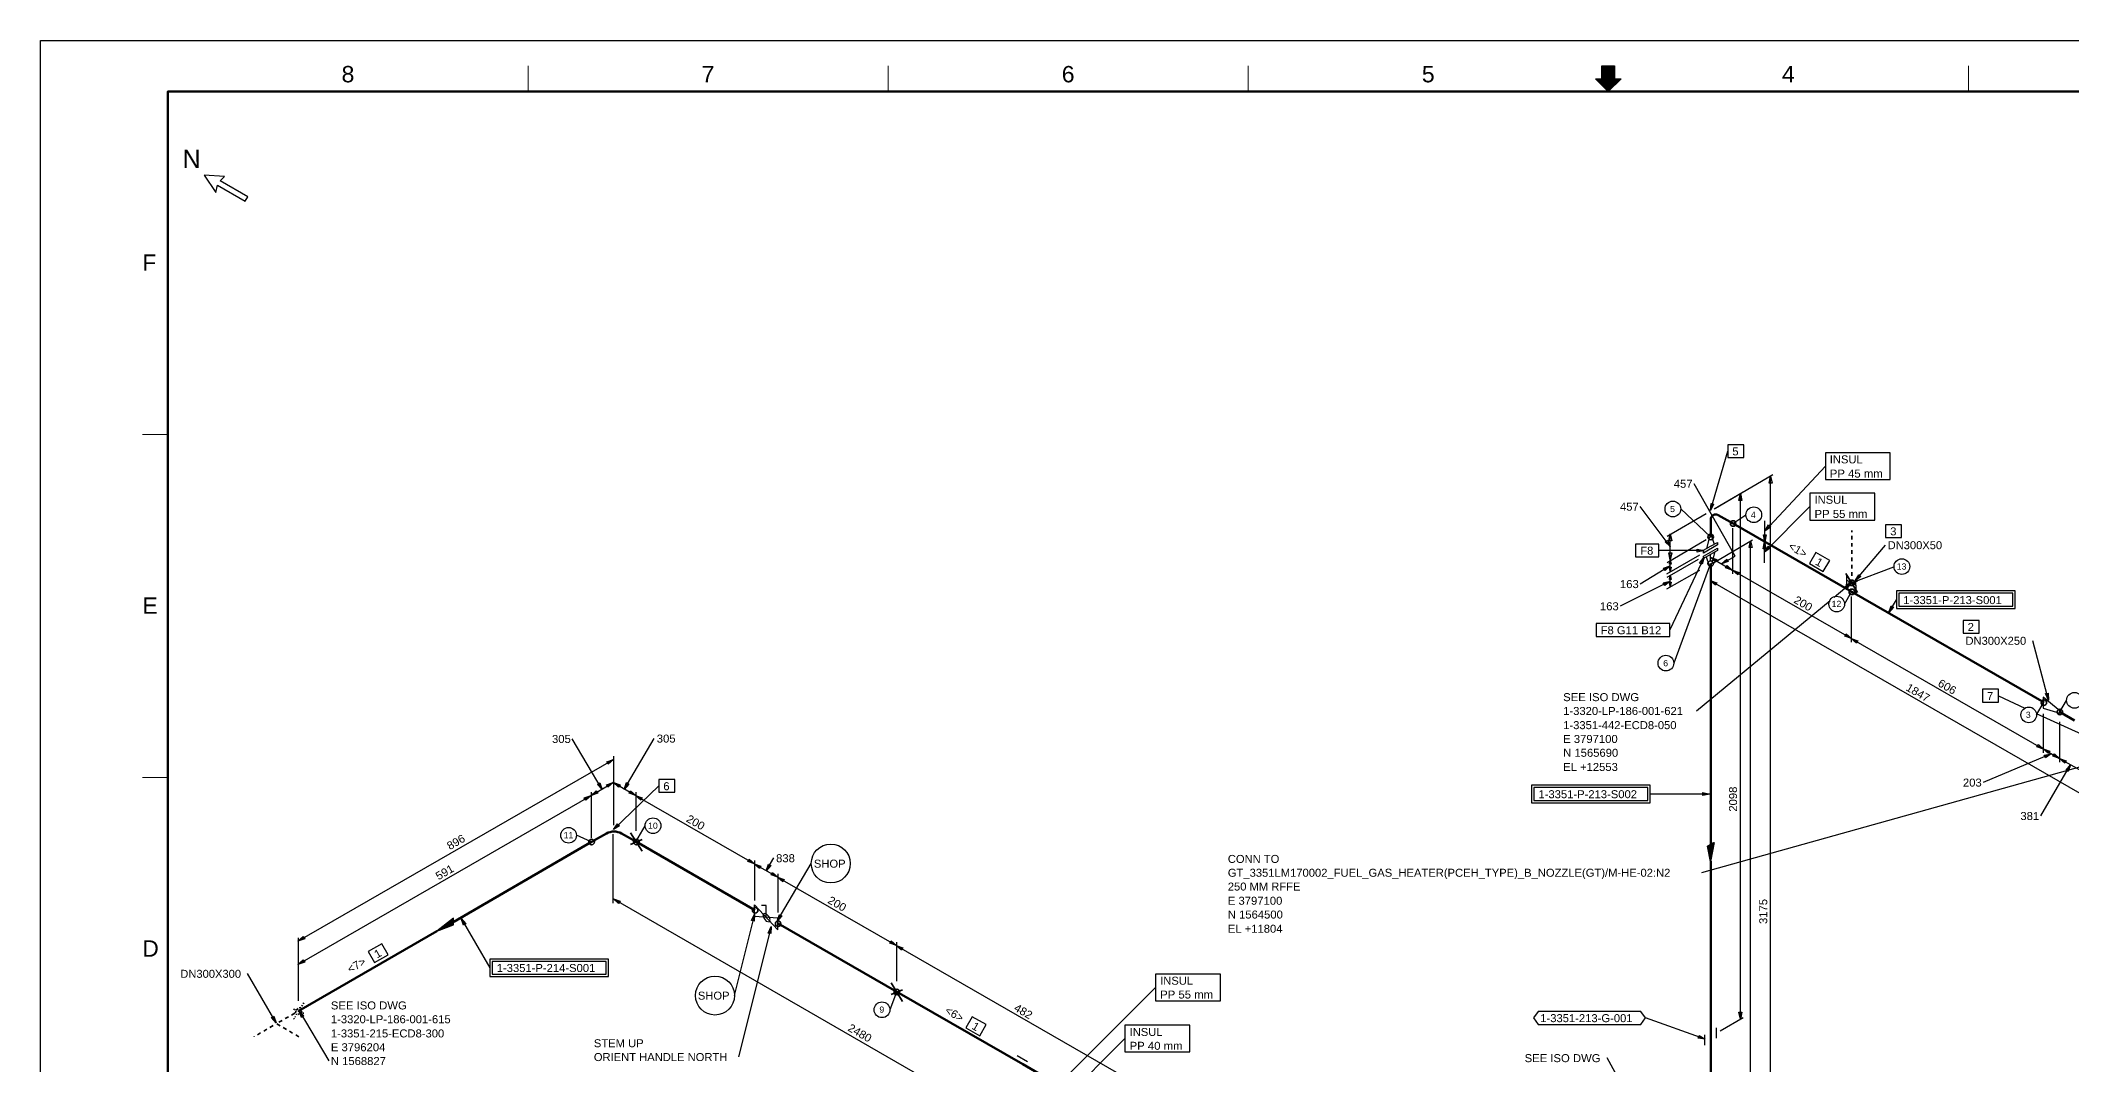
# Model space of a CAD drawing. Header units: inches. Extents: x 0 to 841, y 0 to 594.
# Drawn here: x 0 to 558, y 312 to 594 of the extents above; entities that cross this region are included whole.
import ezdxf
from ezdxf.enums import TextEntityAlignment as Align

# ---------------------------------------------------------------- set-up
doc = ezdxf.new("R2010")
doc.units = ezdxf.units.IN
doc.header["$MEASUREMENT"] = 0
for name, color, linetype in [('BG Border', 7, 'Continuous'), ('DIMLINES', 7, 'Continuous'), ('DIMTEXT', 7, 'Continuous'), ('FITTINGS', 7, 'Continuous'), ('FRAME', 7, 'Continuous'), ('ISOTEXT', 7, 'Continuous'), ('NOZZLES', 7, 'Continuous'), ('PIPE', 7, 'Continuous'), ('WELDS', 7, 'Continuous')]:
    doc.layers.add(name, color=color, linetype=linetype)
doc.styles.add('Arial', font='arial.ttf')

msp = doc.modelspace()

# ---------------------------------------------------------------- linework, layer by layer
at = {"layer": 'BG Border', "color": 7, "linetype": 'Continuous', "lineweight": 25}
for p, q in [((0, 594), (841, 594)), ((0, 0), (0, 594)), ((429.25, 587.02), (432.75, 587.02)), ((429.25, 583.5), (429.25, 587.02)), ((432.75, 587.02), (432.75, 583.5)), ((431, 580), (427.5, 583.5)), ((427.5, 583.5), (429.25, 583.5)), ((434.5, 583.5), (431, 580)), ((432.75, 583.5), (434.5, 583.5))]:
    msp.add_line(p, q, dxfattribs=at)
at = {"layer": 'BG Border', "color": 7, "linetype": 'Continuous', "lineweight": 13}
for p, q in [((134, 580), (134, 587.02)), ((233, 580), (233, 587.02)), ((332, 580), (332, 587.02)), ((429.4, 581.6), (429.4, 587.02)), ((429.6, 581.4), (429.6, 587.02)), ((429.8, 581.2), (429.8, 587.02)), ((430, 581), (430, 587.02)), ((430.2, 580.8), (430.2, 587.02)), ((430.4, 580.6), (430.4, 587.02)), ((430.6, 580.4), (430.6, 587.02)), ((430.8, 580.2), (430.8, 587.02)), ((431, 580), (431, 587.02)), ((431.2, 580.2), (431.2, 587.02)), ((431.4, 580.4), (431.4, 587.02)), ((431.6, 580.6), (431.6, 587.02)), ((431.8, 580.8), (431.8, 587.02)), ((432, 581), (432, 587.02)), ((432.2, 581.2), (432.2, 587.02)), ((432.4, 581.4), (432.4, 587.02)), ((432.6, 581.6), (432.6, 587.02)), ((530, 580), (530, 587.02)), ((427.6, 583.4), (427.6, 583.5)), ((427.8, 583.2), (427.8, 583.5)), ((428, 583), (428, 583.5)), ((428.2, 582.8), (428.2, 583.5)), ((428.4, 582.6), (428.4, 583.5)), ((428.6, 582.4), (428.6, 583.5)), ((428.8, 582.2), (428.8, 583.5)), ((429, 582), (429, 583.5)), ((429.2, 581.8), (429.2, 583.5)), ((432.8, 581.8), (432.8, 583.5)), ((433, 582), (433, 583.5)), ((433.2, 582.2), (433.2, 583.5)), ((433.4, 582.4), (433.4, 583.5)), ((433.6, 582.6), (433.6, 583.5)), ((433.8, 582.8), (433.8, 583.5)), ((434, 583), (434, 583.5)), ((434.2, 583.2), (434.2, 583.5)), ((434.4, 583.4), (434.4, 583.5)), ((27.98, 485.67), (35, 485.67)), ((27.98, 391.33), (35, 391.33))]:
    msp.add_line(p, q, dxfattribs=at)
at = {"layer": 'BG Border', "color": 3, "linetype": 'Continuous', "lineweight": 120}
for p, q in [((35, 580), (827, 580)), ((35, 14), (35, 580))]:
    msp.add_line(p, q, dxfattribs=at)
msp.add_lwpolyline([(827, 580), (35, 580), (35, 14), (827, 14)], close=True, dxfattribs=at)
at = {"layer": 'DIMLINES', "color": 7, "linetype": 'Continuous', "lineweight": 30}
for p, q in [((508.52, 480.6), (490.68, 480.6)), ((490.68, 480.6), (490.68, 473.24)), ((508.52, 473.24), (508.52, 480.6)), ((474.04, 459.08), (490.68, 476.92)), ((465.88, 452.2), (454.6, 472.12)), ((468.12, 469.8), (460.12, 465.08)), ((476.28, 474.52), (460.44, 465.32)), ((466.92, 467.48), (467.32, 469.4)), ((467.32, 469.4), (467.72, 467.48)), ((467.32, 324.84), (467.32, 469.4)), ((475.24, 472.28), (475.64, 474.2)), ((476.04, 472.28), (475.24, 472.28)), ((475.64, 474.2), (476.04, 472.28)), ((475.64, 212.76), (475.64, 474.2)), ((504.28, 469.48), (486.44, 469.48)), ((486.44, 469.48), (486.44, 462.12)), ((490.68, 473.24), (508.52, 473.24)), ((504.28, 462.12), (504.28, 469.48)), ((448.04, 454.84), (439.8, 465.88)), ((447.16, 457.64), (457.88, 463.96)), ((467.72, 467.48), (466.92, 467.48)), ((473.96, 453.32), (486.44, 465.8)), ((447.64, 456.44), (448.04, 458.36)), ((448.04, 458.36), (448.44, 456.44)), ((448.04, 451.16), (448.04, 458.36)), ((465.24, 447.32), (465.24, 459.88)), ((474.04, 456.12), (473.64, 458.04)), ((473.64, 458.04), (474.44, 458.04)), ((474.04, 456.12), (474.04, 461.88)), ((474.04, 459.08), (475.08, 460.76)), ((475.64, 460.2), (474.04, 459.08)), ((474.44, 458.04), (474.04, 456.12)), ((475.08, 460.76), (475.64, 460.2)), ((486.44, 462.12), (504.28, 462.12)), ((446.6, 456.12), (447.24, 456.6)), ((448.04, 454.84), (446.6, 456.12)), ((447.08, 447.32), (456.2, 452.52)), ((447.16, 450.44), (457.88, 456.76)), ((447.24, 456.6), (448.04, 454.84)), ((448.44, 456.44), (447.64, 456.44)), ((448.04, 451.16), (447.64, 453.08)), ((447.64, 453.08), (448.44, 453.08)), ((448.44, 453.08), (448.04, 451.16)), ((459.08, 450.92), (459.08, 452.84)), ((470.68, 456.6), (459.96, 450.28)), ((469.72, 454.52), (470.12, 456.44)), ((470.52, 454.52), (469.72, 454.52)), ((470.12, 456.44), (470.52, 454.52)), ((470.12, 267.24), (470.12, 456.44)), ((473.24, 456.52), (474.84, 455.64)), ((473.56, 454.2), (473.96, 456.12)), ((474.36, 454.2), (473.56, 454.2)), ((473.96, 456.12), (474.36, 454.2)), ((473.96, 450.36), (473.96, 456.12)), ((473.96, 453.32), (475.08, 454.92)), ((475.56, 454.44), (473.96, 453.32)), ((475.08, 454.92), (475.56, 454.44)), ((448.04, 449.48), (439.8, 444.52)), ((446.2, 448.84), (448.04, 449.48)), ((446.6, 448.2), (446.2, 448.84)), ((448.04, 449.48), (446.6, 448.2)), ((447.08, 443.16), (456.2, 448.36)), ((447.16, 446.36), (455.8, 451.4)), ((447.8, 449.96), (448.04, 451.16)), ((448.28, 449.96), (447.8, 449.96)), ((448.04, 447.96), (447.8, 449.16)), ((447.8, 449.16), (448.28, 449.16)), ((447.8, 445.8), (448.04, 447)), ((448.04, 451.16), (448.28, 449.96)), ((448.04, 447.96), (448.04, 451.16)), ((448.28, 449.16), (448.04, 447.96)), ((448.04, 447), (448.28, 445.8)), ((448.04, 443.8), (448.04, 447)), ((459, 451.88), (460.84, 451.24)), ((460.44, 450.6), (459, 451.88)), ((459, 451.88), (465.08, 448.36)), ((460.84, 451.24), (460.44, 450.6)), ((462.12, 450.04), (465.88, 452.2)), ((462.12, 450.04), (463.56, 451.32)), ((463.96, 450.68), (462.12, 450.04)), ((463.24, 449), (463.64, 449.64)), ((465.08, 448.36), (463.24, 449)), ((463.56, 451.32), (463.96, 450.68)), ((463.64, 449.64), (465.08, 448.36)), ((465.16, 448.36), (467, 447.72)), ((466.6, 447.08), (465.16, 448.36)), ((465.16, 448.36), (497.88, 429.56)), ((467, 447.72), (466.6, 447.08)), ((448.04, 445.32), (434.28, 438.44)), ((446.12, 444.84), (448.04, 445.32)), ((446.52, 444.12), (446.12, 444.84)), ((448.04, 445.32), (446.52, 444.12)), ((448.28, 445.8), (447.8, 445.8)), ((448.04, 443.8), (447.8, 445)), ((447.8, 445), (448.28, 445)), ((448.28, 445), (448.04, 443.8)), ((459, 445.48), (460.84, 444.84)), ((460.44, 444.2), (459, 445.48)), ((459, 445.48), (561.32, 386.6)), ((459.08, 444.52), (459.08, 446.44)), ((460.84, 444.84), (460.44, 444.2)), ((497.88, 428.52), (497.88, 441.08)), ((496.04, 430.2), (496.44, 430.84)), ((497.88, 429.56), (496.04, 430.2)), ((496.44, 430.84), (497.88, 429.56)), ((497.8, 429.56), (499.64, 428.92)), ((499.24, 428.28), (497.8, 429.56)), ((497.8, 429.56), (550.68, 399.08)), ((499.64, 428.92), (499.24, 428.28)), ((550.68, 398.12), (550.68, 408.84)), ((160.44, 388.04), (168.68, 402.04)), ((555.16, 395.48), (555.16, 406.6)), ((154.36, 387.96), (146.12, 401.96)), ((157.48, 397.16), (157.48, 378.2)), ((552.76, 397.8), (534.04, 389.96)), ((548.84, 399.72), (549.24, 400.36)), ((550.68, 399.08), (548.84, 399.72)), ((549.24, 400.36), (550.68, 399.08)), ((550.6, 399.16), (552.44, 398.52)), ((552.04, 397.88), (550.6, 399.16)), ((550.6, 399.16), (555.08, 396.52)), ((550.84, 397.4), (552.76, 397.8)), ((551.16, 396.68), (550.84, 397.4)), ((552.76, 397.8), (551.16, 396.68)), ((552.44, 398.52), (552.04, 397.88)), ((553.24, 397.16), (553.64, 397.8)), ((555.08, 396.52), (553.24, 397.16)), ((553.64, 397.8), (555.08, 396.52)), ((555.08, 396.52), (556.92, 395.88)), ((556.52, 395.24), (555.08, 396.52)), ((555.08, 396.52), (561.24, 393)), ((70.76, 346.28), (157.48, 396.28)), ((155.64, 395.64), (157.48, 396.28)), ((156.04, 395), (155.64, 395.64)), ((157.48, 396.28), (156.04, 395)), ((556.92, 395.88), (556.52, 395.24)), ((556.84, 393.32), (558.12, 394.76)), ((557.48, 392.92), (556.84, 393.32)), ((558.12, 394.76), (557.48, 392.92)), ((70.76, 339.88), (151.32, 386.36)), ((149.48, 385.72), (151.32, 386.36)), ((149.88, 385.08), (149.48, 385.72)), ((151.32, 386.36), (149.88, 385.08)), ((151.32, 386.36), (157.4, 389.88)), ((151.32, 386.36), (152.76, 387.64)), ((151.32, 387.24), (151.32, 374.68)), ((153.16, 387), (151.32, 386.36)), ((152.76, 387.64), (153.16, 387)), ((153.08, 389.4), (153.72, 389.8)), ((154.36, 387.96), (153.08, 389.4)), ((153.72, 389.8), (154.36, 387.96)), ((155.56, 389.24), (157.4, 389.88)), ((155.96, 388.6), (155.56, 389.24)), ((157.4, 389.88), (155.96, 388.6)), ((157.48, 389.88), (159.32, 389.24)), ((158.92, 388.6), (157.48, 389.88)), ((157.48, 389.88), (163.64, 386.36)), ((159.32, 389.24), (158.92, 388.6)), ((160.44, 388.04), (161.08, 389.88)), ((161.72, 389.48), (160.44, 388.04)), ((161.08, 389.88), (161.72, 389.48)), ((161.8, 387), (162.2, 387.64)), ((163.64, 386.36), (161.8, 387)), ((162.2, 387.64), (163.64, 386.36)), ((163.56, 386.36), (165.4, 385.72)), ((165, 385.08), (163.56, 386.36)), ((163.56, 386.36), (196.28, 367.56)), ((163.64, 387.24), (163.64, 376.6)), ((165.4, 385.72), (165, 385.08)), ((157.4, 356.76), (157.4, 375.72)), ((194.44, 368.2), (194.84, 368.84)), ((194.84, 368.84), (196.28, 367.56)), ((199.48, 365.64), (201.56, 369.16)), ((196.28, 367.56), (194.44, 368.2)), ((196.2, 367.56), (198.04, 366.92)), ((197.64, 366.28), (196.2, 367.56)), ((196.2, 367.56), (202.68, 363.88)), ((196.28, 368.44), (196.28, 357.48)), ((198.04, 366.92), (197.64, 366.28)), ((199.48, 365.64), (200.12, 367.48)), ((200.76, 367.08), (199.48, 365.64)), ((200.12, 367.48), (200.76, 367.08)), ((200.84, 364.52), (201.24, 365.16)), ((202.68, 363.88), (200.84, 364.52)), ((201.24, 365.16), (202.68, 363.88)), ((202.6, 363.88), (204.44, 363.24)), ((204.04, 362.6), (202.6, 363.88)), ((202.6, 363.88), (235.32, 345.08)), ((202.68, 364.76), (202.68, 354.12)), ((204.44, 363.24), (204.04, 362.6)), ((157.48, 357.88), (159.32, 357.24)), ((158.92, 356.6), (157.48, 357.88)), ((157.48, 357.88), (459.08, 184.12)), ((159.32, 357.24), (158.92, 356.6)), ((70.76, 346.28), (72.2, 347.56)), ((72.6, 346.92), (70.76, 346.28)), ((70.84, 347.16), (70.84, 330.04)), ((72.2, 347.56), (72.6, 346.92)), ((233.48, 345.72), (233.88, 346.36)), ((233.88, 346.36), (235.32, 345.08)), ((70.76, 339.88), (72.2, 341.16)), ((70.84, 340.76), (70.84, 329.88)), ((72.2, 341.16), (72.6, 340.52)), ((235.32, 345.08), (233.48, 345.72)), ((235.24, 345.08), (237.08, 344.44)), ((236.68, 343.8), (235.24, 345.08)), ((235.24, 345.08), (305.4, 304.68)), ((235.32, 345.96), (235.32, 335.32)), ((237.08, 344.44), (236.68, 343.8)), ((72.6, 340.52), (70.76, 339.88)), ((324.36, 337.24), (306.52, 337.24)), ((306.52, 337.24), (306.52, 329.88)), ((324.36, 329.88), (324.36, 337.24)), ((281.56, 308.6), (306.52, 333.56)), ((306.52, 329.88), (324.36, 329.88)), ((468.04, 325.16), (461.8, 321.56)), ((467.32, 324.84), (466.92, 326.76)), ((466.92, 326.76), (467.72, 326.76)), ((467.72, 326.76), (467.32, 324.84)), ((281.48, 302.84), (298.12, 319.48)), ((315.96, 323.16), (298.12, 323.16)), ((298.12, 323.16), (298.12, 315.8)), ((315.96, 315.8), (315.96, 323.16)), ((298.12, 315.8), (315.96, 315.8))]:
    msp.add_line(p, q, dxfattribs=at)
at = {"layer": 'ELBO', "color": 3, "linetype": 'Continuous', "lineweight": 50}
for centre, radius, start, end in [((460.55, 462.28), 1.39, 60.019, 180), ((157.64, 372.28), 4.16, 60.018, 119.982)]:
    msp.add_arc(centre, radius, start, end, dxfattribs=at)
at = {"layer": 'FITTINGS', "color": 2, "linetype": 'Continuous', "lineweight": 30}
for p, q in [((458.3, 372.4), (459.9, 373.4)), ((459.1, 368.2), (458.3, 372.4)), ((458.4, 372.5), (459.8, 373.3)), ((459.1, 368.7), (458.4, 372.5)), ((458.5, 372.5), (459.7, 373.2)), ((459.1, 369.2), (458.5, 372.5)), ((458.6, 372.6), (459.6, 373.1)), ((459.1, 369.7), (458.6, 372.6)), ((458.7, 372.6), (459.4, 373)), ((459.1, 370.1), (458.7, 372.6)), ((458.8, 372.7), (459.4, 373)), ((459.1, 370.5), (458.8, 372.7)), ((459, 372.8), (459.2, 373)), ((459.1, 371.4), (459, 372.9)), ((459, 372.9), (459.1, 372.9)), ((459.1, 371), (459, 372.8)), ((459.1, 372.9), (460.1, 373.4)), ((460.1, 373.4), (459.1, 368.2)), ((459.9, 373.4), (459.1, 368.7)), ((459.8, 373.3), (459.1, 369.2)), ((459.7, 373.2), (459.1, 369.7)), ((459.6, 373.1), (459.1, 370.1)), ((459.4, 373), (459.1, 370.5)), ((459.4, 373), (459.1, 371)), ((459.2, 373), (459.1, 371.4)), ((459.1, 372.9), (459.1, 368.2)), ((113.5, 352.6), (108.9, 349)), ((113.5, 352.4), (109.4, 349.2)), ((113.5, 352.3), (109.8, 349.4)), ((113.5, 352.2), (110.3, 349.8)), ((113.5, 352.1), (110.7, 350)), ((113.5, 351.9), (111.1, 350.2)), ((113.5, 351.8), (111.6, 350.5)), ((113.5, 351.6), (113.5, 352.6)), ((113.5, 350.8), (113.5, 352.4)), ((113.5, 350.9), (113.5, 352.3)), ((113.5, 351), (113.5, 352.2)), ((113.5, 351.1), (113.5, 352.1)), ((113.5, 351.2), (113.5, 351.9)), ((113.5, 351.3), (113.5, 351.8)), ((113.5, 351.6), (108.9, 349)), ((108.9, 349), (113.5, 350.8)), ((109.4, 349.2), (113.5, 350.9)), ((109.8, 349.4), (113.5, 351)), ((110.3, 349.8), (113.5, 351.1)), ((110.7, 350), (113.5, 351.2)), ((111.1, 350.2), (113.5, 351.3)), ((111.6, 350.5), (113.5, 351.4)), ((113.5, 351.7), (112, 350.7)), ((112, 350.7), (113.5, 351.5)), ((113.5, 351.4), (113.5, 351.7)), ((113.5, 351.5), (113.5, 351.6))]:
    msp.add_line(p, q, dxfattribs=at)
at = {"layer": 'FRAME', "color": 2, "linetype": 'Continuous', "lineweight": 30}
for p, q in [((45, 557), (48.2, 552.2)), ((50.6, 556.6), (45, 557)), ((48.2, 552.2), (48.6, 554.2)), ((48.6, 554.2), (56.2, 549.8)), ((49.4, 555.4), (50.6, 556.6)), ((57, 551), (49.4, 555.4)), ((56.2, 549.8), (57, 551))]:
    msp.add_line(p, q, dxfattribs=at)
at = {"layer": 'ISOTEXT', "color": 7, "linetype": 'Continuous', "lineweight": 30}
for p, q in [((459.08, 464.76), (463.88, 481.08)), ((468.28, 482.84), (463.88, 482.84)), ((463.88, 482.84), (463.88, 479.32)), ((468.28, 479.32), (468.28, 482.84)), ((463.88, 479.32), (468.28, 479.32)), ((459.08, 457.48), (450.92, 465.16)), ((459.08, 464.76), (459.24, 466.68)), ((459.96, 466.52), (459.08, 464.76)), ((459.24, 466.68), (459.96, 466.52)), ((465.24, 461.16), (468.84, 463.56)), ((511.64, 460.84), (507.24, 460.84)), ((507.24, 460.84), (507.24, 457.32)), ((511.64, 457.32), (511.64, 460.84)), ((444.92, 455.48), (438.52, 455.48)), ((438.52, 455.48), (438.52, 451.96)), ((457.32, 453.72), (444.84, 453.72)), ((444.92, 451.96), (444.92, 455.48)), ((455.4, 453.32), (455.4, 454.12)), ((455.4, 454.12), (457.32, 453.72)), ((457.32, 453.72), (455.4, 453.32)), ((488.04, 453.16), (486.28, 450.12)), ((491.88, 451), (488.04, 453.16)), ((498.92, 445.4), (507.24, 455.24)), ((507.24, 457.32), (511.64, 457.32)), ((438.52, 451.96), (444.92, 451.96)), ((457.32, 451.88), (447.88, 431.88)), ((459.08, 450.12), (449, 422.76)), ((456.12, 450.28), (457.32, 451.88)), ((456.84, 449.96), (456.12, 450.28)), ((457.32, 451.88), (456.84, 449.96)), ((486.28, 450.12), (490.12, 447.96)), ((490.12, 447.96), (491.88, 451)), ((497.88, 444.84), (509.48, 449.24)), ((498.92, 445.4), (499.88, 447.08)), ((499.88, 447.08), (500.44, 446.6)), ((493.08, 440.92), (497.8, 444.84)), ((495.96, 439), (497.88, 442.36)), ((496.12, 443.88), (497.8, 444.84)), ((496.6, 443.32), (496.12, 443.88)), ((497.8, 444.84), (496.6, 443.32)), ((500.44, 446.6), (498.92, 445.4)), ((542.84, 442.6), (510.2, 442.6)), ((510.2, 442.6), (510.2, 437.8)), ((542.2, 441.96), (510.84, 441.96)), ((510.84, 441.96), (510.84, 438.44)), ((542.2, 438.44), (542.2, 441.96)), ((542.84, 437.8), (542.84, 442.6)), ((455.24, 409.64), (491.96, 439.96)), ((508.12, 436.68), (510.2, 440.2)), ((508.12, 436.68), (508.76, 438.52)), ((509.4, 438.12), (508.12, 436.68)), ((508.76, 438.52), (509.4, 438.12)), ((510.2, 437.8), (542.84, 437.8)), ((510.84, 438.44), (542.2, 438.44)), ((447.88, 433.64), (427.64, 433.64)), ((427.64, 433.64), (427.64, 430.12)), ((427.64, 430.12), (447.88, 430.12)), ((447.88, 430.12), (447.88, 433.64)), ((533, 434.52), (528.6, 434.52)), ((528.6, 434.52), (528.6, 431)), ((528.6, 431), (533, 431)), ((533, 431), (533, 434.52)), ((552.04, 412.6), (547.72, 428.92)), ((538.28, 415.56), (533.88, 415.56)), ((533.88, 415.56), (533.88, 412.04)), ((538.28, 412.04), (538.28, 415.56)), ((538.28, 413.72), (545.56, 410.36)), ((551.16, 414.36), (551.96, 414.52)), ((552.04, 412.6), (551.16, 414.36)), ((551.96, 414.52), (552.04, 412.6)), ((533.88, 412.04), (538.28, 412.04)), ((548.68, 408.92), (561.16, 403.24)), ((548.76, 408.52), (550.68, 411.88)), ((555.16, 409.32), (557, 412.52)), ((456.76, 365.16), (561.24, 394.44)), ((549.88, 380.76), (558.12, 394.76)), ((157.48, 377), (169.96, 389)), ((174.36, 390.76), (169.96, 390.76)), ((169.96, 390.76), (169.96, 387.24)), ((169.96, 387.24), (174.36, 387.24)), ((174.36, 387.24), (174.36, 390.76)), ((442.52, 389.16), (409.88, 389.16)), ((409.88, 389.16), (409.88, 384.36)), ((441.88, 388.52), (410.52, 388.52)), ((410.52, 388.52), (410.52, 385)), ((441.88, 385), (441.88, 388.52)), ((442.52, 384.36), (442.52, 389.16)), ((458.92, 386.76), (442.52, 386.76)), ((457, 386.36), (457, 387.16)), ((457, 387.16), (458.92, 386.76)), ((458.92, 386.76), (457, 386.36)), ((409.88, 384.36), (442.52, 384.36)), ((410.52, 385), (441.88, 385)), ((151.32, 373.56), (147.32, 375.4)), ((157.48, 377), (158.6, 378.6)), ((159.16, 378.04), (157.48, 377)), ((158.6, 378.6), (159.16, 378.04)), ((163.64, 373.56), (166.2, 378.04)), ((202.52, 351.8), (211.88, 367.64)), ((115.64, 352.52), (123.48, 338.92)), ((115.64, 352.52), (116.92, 351.08)), ((116.28, 350.68), (115.64, 352.52)), ((196.28, 353.72), (190.68, 331.32)), ((195.48, 351.96), (196.28, 353.72)), ((196.2, 351.8), (195.48, 351.96)), ((196.28, 353.72), (196.2, 351.8)), ((202.52, 351.8), (203.16, 353.64)), ((203.8, 353.24), (202.52, 351.8)), ((203.16, 353.64), (203.8, 353.24)), ((116.92, 351.08), (116.28, 350.68)), ((200.84, 350.28), (191.88, 314.44)), ((200.04, 348.52), (200.84, 350.28)), ((200.76, 348.36), (200.04, 348.52)), ((200.84, 350.28), (200.76, 348.36)), ((93.8, 345.56), (90.04, 343.48)), ((90.04, 343.48), (91.8, 340.44)), ((91.8, 340.44), (95.56, 342.52)), ((95.56, 342.52), (93.8, 345.56)), ((156.12, 341.32), (123.48, 341.32)), ((123.48, 341.32), (123.48, 336.52)), ((155.48, 340.68), (124.12, 340.68)), ((124.12, 340.68), (124.12, 337.16)), ((155.48, 337.16), (155.48, 340.68)), ((156.12, 336.52), (156.12, 341.32)), ((64.76, 323.8), (56.92, 337.4)), ((123.48, 336.52), (156.12, 336.52)), ((124.12, 337.16), (155.48, 337.16)), ((235.32, 332.28), (233.48, 327.4)), ((63.48, 325.24), (64.12, 325.64)), ((64.76, 323.8), (63.48, 325.24)), ((64.12, 325.64), (64.76, 323.8)), ((71.08, 327.16), (79.24, 313.32)), ((71.08, 327.16), (72.36, 325.72)), ((71.72, 325.32), (71.08, 327.16)), ((72.36, 325.72), (71.72, 325.32)), ((256.12, 325.48), (254.36, 322.44)), ((259.96, 323.32), (256.12, 325.48)), ((411.72, 326.92), (410.44, 325.16)), ((410.44, 325.16), (411.72, 323.4)), ((439.96, 326.92), (411.72, 326.92)), ((441.24, 325.16), (439.96, 326.92)), ((439.96, 323.4), (441.24, 325.16)), ((457.64, 319.32), (441.24, 325.16)), ((254.36, 322.44), (258.2, 320.28)), ((258.2, 320.28), (259.96, 323.32)), ((411.72, 323.4), (439.96, 323.4)), ((455.72, 319.64), (455.96, 320.36)), ((457.64, 319.32), (455.72, 319.64)), ((455.96, 320.36), (457.64, 319.32)), ((449.88, 279), (430.68, 314.2))]:
    msp.add_line(p, q, dxfattribs=at)
at = {"layer": 'ISOTEXT', "color": 2, "linetype": 'Continuous', "lineweight": 30}
for centre, radius in [((448.76, 465.16), 2.16), ((471, 463.56), 2.16), ((511.72, 449.32), 2.16), ((493.8, 439), 2.16), ((446.84, 422.76), 2.16), ((559.16, 412.52), 2.16), ((546.6, 408.52), 2.16), ((168.36, 378.04), 2.16), ((145.16, 375.4), 2.16), ((217.24, 367.64), 5.36), ((185.4, 331.32), 5.36), ((231.32, 327.4), 2.16)]:
    msp.add_circle(centre, radius, dxfattribs=at)
at = {"layer": 'NOZZLES', "color": 7, "linetype": 'Continuous', "lineweight": 25}
for p, q in [((461, 455.3), (457.2, 453)), ((457.2, 453.8), (459.1, 454.9)), ((457.2, 453), (457.2, 453.8)), ((461, 453.7), (457.2, 451.5)), ((457.2, 452.2), (459.1, 453.3)), ((458.7, 457.2), (458, 454.2)), ((459.5, 457.7), (458.7, 457.2)), ((459.1, 454.9), (461, 455.9)), ((459.1, 453.3), (461, 454.4)), ((460.2, 455.4), (459.5, 457.7)), ((460.2, 453.2), (459.5, 450.2)), ((461, 455.9), (461, 455.3)), ((461, 454.4), (461, 453.7)), ((457.2, 451.5), (457.2, 452.2)), ((458.7, 449.8), (458, 451.9)), ((459.5, 450.2), (458.7, 449.8)), ((496.6, 445.6), (496.6, 447)), ((496.6, 443.1), (496.6, 445.6)), ((496.6, 445.6), (499.1, 444.2)), ((497.9, 442.3), (496.6, 443.1)), ((499.1, 441.6), (497.9, 442.3)), ((499.1, 444.2), (499.1, 445.6)), ((499.1, 444.2), (499.1, 441.6)), ((550.6, 413.4), (550.6, 410.4)), ((555.1, 409.6), (550.6, 413.4)), ((550.6, 410.4), (555.1, 409)), ((555.1, 409), (555.1, 409.6)), ((196.3, 353.1), (196.3, 356.3)), ((196.3, 356.3), (202.7, 349.4)), ((202.7, 352.6), (196.3, 353.1)), ((199.5, 356.1), (198.2, 356.1)), ((198.9, 353.9), (198.6, 353.4)), ((198.6, 353.4), (198.9, 352.5)), ((199.5, 353.8), (198.9, 353.9)), ((198.9, 352.5), (199.5, 351.8)), ((199.5, 352.9), (199.5, 356.1)), ((200.3, 353), (199.5, 353.8)), ((199.5, 351.8), (200.3, 351.6)), ((200.6, 352.2), (200.3, 353)), ((200.3, 351.6), (200.6, 352.2)), ((202.7, 351), (202.7, 352.6)), ((202.7, 349.4), (202.7, 351)), ((457.5, 317.7), (457.5, 320.5)), ((460.7, 322.4), (460.7, 319.6)), ((271.3, 313.1), (268.5, 314.7))]:
    msp.add_line(p, q, dxfattribs=at)
at = {"layer": 'NOZZLES', "color": 7, "linetype": 'Continuous', "lineweight": 35}
for centre in [(459.16, 457.48), (465.32, 461.16), (459.16, 450.12), (497.96, 444.84), (497.96, 442.36), (550.76, 411.88), (555.16, 409.32), (151.48, 373.56), (163.8, 373.56), (196.44, 354.76), (202.76, 351.08), (235.4, 332.28)]:
    msp.add_circle(centre, 0.76, dxfattribs=at)
at = {"layer": 'PIPE', "color": 3, "linetype": 'Continuous', "lineweight": 50}
for p, q in [((465.3, 461.2), (461.2, 463.5)), ((459.2, 462.3), (459.2, 457.5)), ((498, 442.4), (465.3, 461.2)), ((459.2, 450.1), (459.2, 372.9)), ((550.8, 411.9), (498, 442.4)), ((559.2, 407), (555.2, 409.3)), ((155.6, 375.9), (151.5, 373.6)), ((163.8, 373.6), (159.7, 375.9)), ((151.5, 373.6), (113.6, 351.6)), ((196.4, 354.8), (163.8, 373.6)), ((459.2, 368.3), (459.2, 320.1)), ((108.9, 349), (71, 327.1)), ((235.4, 332.3), (202.8, 351.1)), ((270, 312.4), (235.4, 332.3)), ((459.2, 320.1), (459.2, 260.9)), ((305.5, 291.9), (270, 312.4))]:
    msp.add_line(p, q, dxfattribs=at)
at = {"layer": 'PIPE', "color": 2, "linetype": 'Continuous', "lineweight": 35}
for p, q in [((498, 458.8), (498, 459.2)), ((498, 456.8), (498, 457.8)), ((498, 454.8), (498, 455.8)), ((498, 452.8), (498, 453.8)), ((498, 450.8), (498, 451.8)), ((498, 448.8), (498, 449.8)), ((498, 446.8), (498, 447.8)), ((498, 444.8), (498, 445.8)), ((66.38, 324.49), (65.5, 324)), ((68.12, 325.47), (67.25, 324.98)), ((69.86, 326.45), (68.99, 325.96)), ((69.5, 327.6), (69.8, 327.5)), ((69.5, 324.8), (69.8, 325.1)), ((69.9, 325.4), (70.1, 325.6)), ((70.2, 327), (70.1, 326.6)), ((70.2, 326.2), (70.5, 326.1)), ((70.8, 327.8), (70.3, 327.3)), ((71, 327.1), (70.73, 326.95)), ((70.8, 326.1), (71.1, 326.3)), ((71.5, 328), (71.1, 327.9)), ((71.5, 326.6), (71.8, 327.1)), ((72, 328.7), (71.8, 328.4)), ((71.8, 327.5), (71.8, 327.9)), ((72, 326.6), (71.8, 326.6)), ((72.4, 329.3), (72.2, 329)), ((72.4, 326.5), (72.2, 326.5)), ((60.48, 321.05), (59.61, 320.54)), ((62.2, 322.06), (61.34, 321.56)), ((63.92, 323.08), (63.06, 322.57)), ((64.97, 323.5), (65.83, 323)), ((66.69, 322.5), (67.56, 322)), ((68.42, 321.5), (69.29, 320.99)), ((70.15, 320.49), (71, 320))]:
    msp.add_line(p, q, dxfattribs=at)
at = {"layer": 'PIPE', "color": 3, "linetype": 'Continuous', "lineweight": 35}
for p, q in [((69.9, 327.4), (70.1, 327.4)), ((58.75, 320.03), (58.7, 320)), ((64.8, 323.6), (64.78, 323.59))]:
    msp.add_line(p, q, dxfattribs=at)
at = {"layer": 'WELDS', "color": 7, "linetype": 'Continuous', "lineweight": 35}
for p, q in [((499.5, 442.2), (496.3, 447.4)), ((496.3, 444.2), (499.5, 445.4)), ((165.4, 371), (162.2, 376.1)), ((165.4, 374.2), (162.2, 372.9)), ((237, 329.7), (233.8, 334.8)), ((237, 332.9), (233.8, 331.6))]:
    msp.add_line(p, q, dxfattribs=at)
for centre in [(459.16, 457.48), (465.32, 461.16), (459.16, 450.12), (497.96, 444.84), (497.96, 442.36), (550.76, 411.88), (555.16, 409.32), (151.48, 373.56), (163.8, 373.56), (196.44, 354.76), (202.76, 351.08), (235.4, 332.28)]:
    msp.add_circle(centre, 0.76, dxfattribs=at)

# ---------------------------------------------------------------- texts
at = {"layer": 'BG Border', "color": 3, "style": 'Arial', "width": 1.008516}
for s, p in [('8', (84.5, 587.02)), ('7', (183.5, 587.02)), ('6', (282.5, 587.02)), ('5', (381.5, 587.02)), ('4', (480.5, 587.02))]:
    msp.add_text(s, height=4.5, dxfattribs=at).set_placement(p, align=Align.TOP_CENTER)
at = {"layer": 'BG Border', "color": 3, "style": 'Arial'}
for s, width, p in [('F', 0.993934, (27.98, 532.93)), ('E', 1.004063, (27.98, 438.6)), ('D', 0.992063, (27.98, 344.26))]:
    msp.add_text(s, height=4.5, dxfattribs=dict(at, width=width)).set_placement(p, align=Align.MIDDLE_LEFT)
at = {"layer": 'DIMLINES', "color": 2, "style": 'Arial'}
for s, width, p in [('PP 45 mm', 1.014226, (491.9, 473.8)), ('INSUL', 0.999439, (491.9, 477.7)), ('PP 55 mm', 1.014226, (487.7, 462.7)), ('INSUL', 0.999439, (487.7, 466.6)), ('INSUL', 0.999439, (307.8, 334.3)), ('PP 55 mm', 1.014226, (307.8, 330.5)), ('PP 40 mm', 1.014226, (299.4, 316.4)), ('INSUL', 0.999439, (299.4, 320.2))]:
    msp.add_text(s, height=2.2, dxfattribs=dict(at, width=width)).set_placement(p)
at = {"layer": 'DIMTEXT', "color": 2, "style": 'Arial', "width": 1.008516}
for s, p in [('457', (449, 471)), ('457', (434.2, 464.7)), ('163', (434.2, 443.4)), ('163', (428.7, 437.3)), ('305', (140.6, 400.8)), ('305', (169.4, 400.9)), ('203', (528.5, 388.8)), ('381', (544.3, 379.6)), ('838', (202.2, 368))]:
    msp.add_text(s, height=2.2, dxfattribs=at).set_placement(p)
for s, rotation, p in [('200', 330, (481.8, 439.5)), ('1847', 330, (512.6, 415.4)), ('606', 330, (521.4, 416.6)), ('2098', 90, (466.4, 381.9)), ('200', 330, (177.3, 379.3)), ('896', 30, (112.5, 371.3)), ('591', 30, (109.4, 363)), ('200', 330, (216.2, 356.9)), ('3175', 90, (474.7, 351)), ('482', 330, (267.4, 327.3)), ('2480', 330, (221.7, 321.8))]:
    msp.add_text(s, height=2.2, rotation=rotation, dxfattribs=at).set_placement(p)
at = {"layer": 'FRAME', "color": 2, "style": 'Arial', "width": 0.992063}
msp.add_text('N', height=5, dxfattribs=at).set_placement((39, 559))
at = {"layer": 'ISOTEXT', "color": 2, "style": 'Arial'}
for s, height, width, p in [('5', 2.2, 1.008516, (465.1, 479.9)), ('5', 1.7, 1.008516, (448, 464.3)), ('4', 1.7, 1.008516, (470.2, 462.7)), ('3', 2.2, 1.008516, (508.5, 457.9)), ('F8', 2.2, 1.000881, (439.8, 452.6)), ('DN300X50', 2.2, 0.996682, (507.8, 454.1)), ('13', 1.7, 1.008516, (510.3, 448.5)), ('1-3351-P-213-S001', 2.2, 1.003781, (512.1, 439)), ('12', 1.7, 1.008516, (492.4, 438.2)), ('F8 G11 B12', 2.2, 1.005211, (428.9, 430.7)), ('DN300X250', 2.2, 0.99789, (529.2, 427.8)), ('2', 2.2, 1.008516, (529.8, 431.6)), ('6', 1.7, 1.008516, (446.1, 421.9)), ('SEE ISO DWG', 2.2, 1.00983, (418.6, 412.3)), ('7', 2.2, 1.008516, (535.1, 412.6)), ('1-3320-LP-186-001-621', 2.2, 1.004063, (418.6, 408.5)), ('3', 1.7, 1.008516, (545.8, 407.7)), ('1-3351-442-ECD8-050', 2.2, 1.00235, (418.6, 404.6)), ('E 3797100', 2.2, 1.007902, (418.6, 400.8)), ('N 1565690', 2.2, 1.006087, (418.6, 397)), ('EL +12553', 2.2, 1.005315, (418.6, 393.1)), ('6', 2.2, 1.008516, (171.2, 387.8)), ('1-3351-P-213-S002', 2.2, 1.003781, (411.8, 385.6)), ('11', 1.7, 1.008516, (143.8, 374.6)), ('10', 1.7, 1.008516, (167, 377.2)), ('SHOP', 2.2, 1.000132, (212.6, 366.5)), ('CONN TO', 2.2, 0.999656, (326.4, 367.8)), ('GT_3351LM170002_FUEL_GAS_HEATER(PCEH_TYPE)_B_NOZZLE(GT)/M-HE-02:N2', 2.2, 1.001956, (326.4, 364)), ('250 MM RFFE', 2.2, 0.998922, (326.4, 360.2)), ('E 3797100', 2.2, 1.007902, (326.4, 356.3)), ('N 1564500', 2.2, 1.006087, (326.4, 352.5)), ('EL +11804', 2.2, 1.005315, (326.4, 348.6)), ('DN300X300', 2.2, 0.99789, (38.4, 336.2)), ('1-3351-P-214-S001', 2.2, 1.003781, (125.4, 337.8)), ('SEE ISO DWG', 2.2, 1.00983, (79.8, 327.5)), ('SHOP', 2.2, 1.000132, (180.7, 330.2)), ('1-3320-LP-186-001-615', 2.2, 1.004063, (79.8, 323.7)), ('9', 1.7, 1.008516, (230.6, 326.6)), ('1-3351-213-G-001', 2.2, 1.003461, (412.3, 324)), ('1-3351-215-ECD8-300', 2.2, 1.00235, (79.8, 319.8)), ('STEM UP', 2.2, 1.001997, (152.1, 317.1)), ('E 3796204', 2.2, 1.007902, (79.8, 316)), ('N 1568827', 2.2, 1.006087, (79.8, 312.2)), ('ORIENT HANDLE NORTH', 2.2, 0.999935, (152.1, 313.3)), ('SEE ISO DWG', 2.2, 1.00983, (408, 313))]:
    msp.add_text(s, height=height, dxfattribs=dict(at, width=width)).set_placement(p)
for s, rotation, width, p in [('<1>', 330, 0.993892, (480.3, 454.3)), ('1', 330, 1.008516, (487.7, 450)), ('<7>', 30, 0.993892, (85.1, 337.4)), ('1', 30, 1.008516, (92.5, 341.5)), ('<6>', 330, 0.993892, (248.4, 326.6)), ('1', 330, 1.008516, (255.8, 322.3))]:
    msp.add_text(s, height=2.2, rotation=rotation, dxfattribs=dict(at, width=width)).set_placement(p)

doc.saveas('drawing.dxf')
